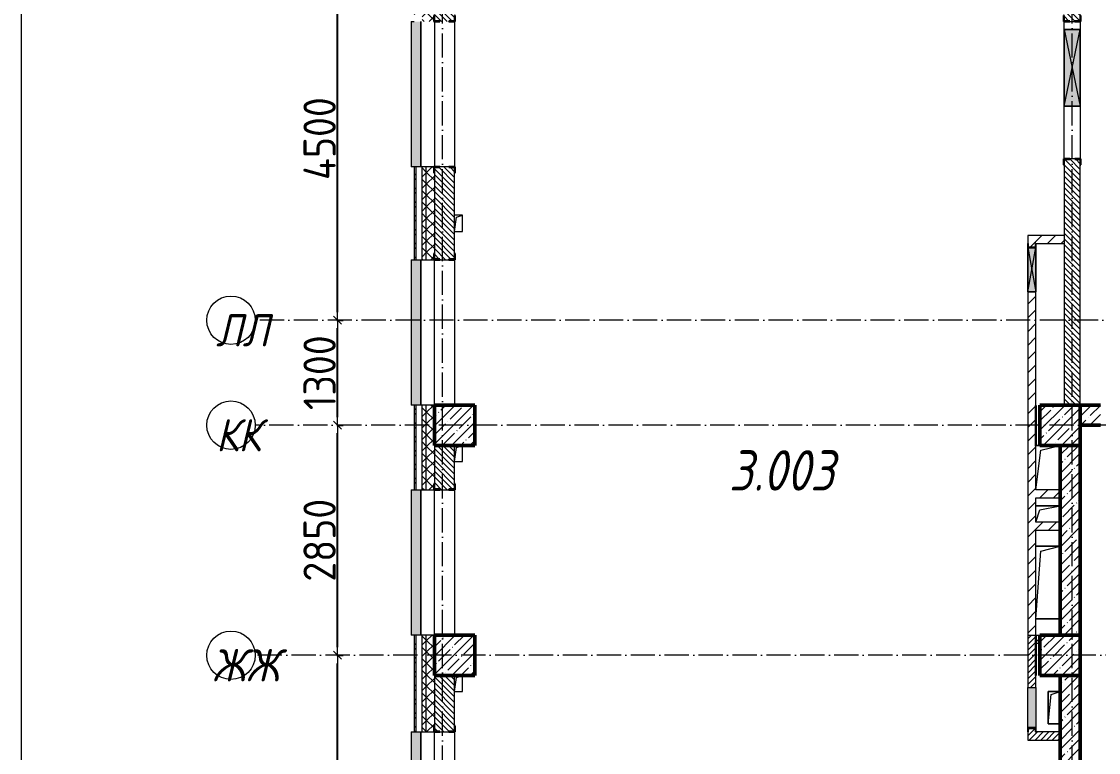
# Model space of a CAD drawing. Header units: millimetres. Extents: x -213536 to 1564669, y -45299 to 942238.
# Drawn here: x 134866 to 148204, y 516743 to 525797 of the extents above; entities that cross this region are included whole.
import ezdxf

# ---------------------------------------------------------------- set-up
doc = ezdxf.new("R2010")
doc.units = ezdxf.units.MM
doc.linetypes.add('50_200_ШТРИХ_1Т_ш5_п1_п1_', pattern=[700, 500, -100, 0, -100])
for name, color, linetype, lineweight in [('2.4) ПГП вычит ЖБбалки 0.4 м -', 24, 'Continuous', 30), ('3.3) Вычитаем ЖБбалки 0.4м -', 31, 'Continuous', 30), ('A-____-____-DIMS', 7, 'Continuous', 9), ('A-DETL-GENF-OTLN', 7, 'Continuous', 9), ('A-FLOR-____-OTLN', 7, 'Continuous', 9), ('A-GENM-____-MCUT', 7, 'Continuous', 25), ('A-GENM-____-OTLN', 7, 'Continuous', 9), ('A-GENM-____-OTLN-1', 7, 'Continuous', 25), ('A-GLAZ-____-OTLN', 7, 'Continuous', 9), ('A-WALL-____-MCUT', 7, 'Continuous', 13), ('A-WALL-____-MCUT-1', 7, 'Continuous', 9), ('A-WALL-____-MCUT-2', 7, 'Continuous', 50), ('A-WALL-____-OTLN', 7, 'Continuous', 9), ('A-WALL-____-PATT-1', 7, 'Continuous', 9), ('A-WALL-FNSH-MCUT-1', 7, 'Continuous', 9), ('I-WALL-____-OTLN', 7, 'Continuous', 9), ('S-COLS-____-MCUT', 7, 'Continuous', 50), ('S-COLS-____-OTLN', 7, 'Continuous', 9), ('S-GRID-____-IDEN', 7, 'Continuous', 9), ('S-GRID-____-OTLN-1', 7, '50_200_ШТРИХ_1Т_ш5_п1_п1_', 9), ('Марки помещений', 7, 'Continuous', 9)]:
    doc.layers.add(name, color=color, linetype=linetype, lineweight=lineweight)
doc.layers.add('A-GLAZ-____-OTLN-1', color=7, linetype='Continuous', lineweight=9, true_color=0xc0c0c0)
doc.styles.add('ISOCPEUR_I_2', font='isocpeui.ttf', dxfattribs={"width": 0.85, "height": 2.3})
doc.styles.add('ISOCPEUR_I_9', font='isocpeui.ttf', dxfattribs={"width": 0.9, "height": 250})
doc.styles.add('СПДС', font='isocpeur.ttf', dxfattribs={"width": 0.9})
doc.dimstyles.new('Размера А3', dxfattribs={"dimtxt": 200, "dimasz": 100, "dimexe": 70, "dimexo": 100, "dimgap": 20, "dimtad": 1, "dimdec": 0, "dimrnd": 10, "dimzin": 0, "dimdsep": 46, "dimtxsty": 'СПДС', "dimblk": 'ARROWHEAD_6', "dimcen": 1, "dimclrd": 256, "dimclre": 256, "dimclrt": 256, "dimazin": 0, "dimtfac": 1, "dimtdec": 0, "dimtmove": 2, "dimatfit": 3, "dimfxl": 1, "dimtolj": 1, "dimtzin": 0, "dimarcsym": 0})
pattern_1 = [(135, (142429.057, 459015.94), (-35.35534, -35.35534), [])]
pattern_2 = [(45, (142429.057, 459015.94), (-35.35534, 35.35534), [])]
pattern_3 = [(45, (142429.06, 459015.94), (-114.04925, 114.04925), []), (45, (142543.1, 459015.94), (-114.04925, 114.04925), [201.612, -40.322, 3.353, -36.97])]
pattern_4 = [(45, (142429.06, 459015.94), (-84.85281, 84.85281), [])]
pattern_5 = [(45, (142429.06, 459015.94), (-70.71068, 70.71068), []), (135, (142429.06, 459015.94), (-70.71068, -70.71068), [])]

# ---------------------------------------------------------------- blocks, each defined once
blk = doc.blocks.new('BSC_Колонна _Прямоугольная - 500х500-V25-АР1_План отверстий 3 этажа в осях 1-64_Ю-ЯЯ')
at = {"layer": 'S-COLS-____-OTLN'}
h = blk.add_hatch(dxfattribs=at)
h.set_pattern_fill('FP_32', color=256, style=0, pattern_type=2)
h.set_pattern_definition([(45, (2200, -61781.04), (-114.04925, 114.04925), []), (45, (2314.05, -61781.04), (-114.04925, 114.04925), [201.613, -40.323, 3.353, -36.97])])
h.paths.add_polyline_path([(-250, -250), (250, -250), (250, 250), (-250, 250)], flags=0)
at = {"layer": 'S-COLS-____-MCUT'}
for p, q in [((250, 250), (-250, 250)), ((-250, 250), (-250, -250)), ((250, -250), (250, 250)), ((-250, -250), (250, -250))]:
    blk.add_line(p, q, dxfattribs=at)
blk = doc.blocks.new('BSC_Колонна _Прямоугольная - 500х500-V29-АР1_План отверстий 3 этажа в осях 1-64_Ю-ЯЯ')
at = {"layer": 'S-COLS-____-OTLN'}
h = blk.add_hatch(dxfattribs=at)
h.set_pattern_fill('FP_36', color=256, style=0, pattern_type=2)
h.set_pattern_definition([(45, (-5300, -61781.04), (-114.04925, 114.04925), []), (45, (-5185.95, -61781.04), (-114.04925, 114.04925), [201.613, -40.323, 3.353, -36.97])])
h.paths.add_polyline_path([(-250, -250), (250, -250), (250, 250), (-250, 250)], flags=0)
at = {"layer": 'S-COLS-____-MCUT'}
for p, q in [((250, 250), (-250, 250)), ((-250, 250), (-250, -250)), ((250, -250), (250, 250)), ((-250, -250), (250, -250))]:
    blk.add_line(p, q, dxfattribs=at)
blk = doc.blocks.new('BSC_Колонна _Прямоугольная - 500х500-V58-АР1_План отверстий 3 этажа в осях 1-64_Ю-ЯЯ')
at = {"layer": 'S-COLS-____-OTLN'}
h = blk.add_hatch(dxfattribs=at)
h.set_pattern_fill('FP_66', color=256, style=0, pattern_type=2)
h.set_pattern_definition([(45, (2200, -58931.04), (-114.04925, 114.04925), []), (45, (2314.05, -58931.04), (-114.04925, 114.04925), [201.613, -40.323, 3.353, -36.97])])
h.paths.add_polyline_path([(-250, -250), (250, -250), (250, 250), (-250, 250), (-250, -93)], flags=0)
at = {"layer": 'S-COLS-____-MCUT'}
for p, q in [((250, 250), (-250, 250)), ((-250, 250), (-250, -250)), ((250, -250), (250, 250)), ((-250, -250), (250, -250))]:
    blk.add_line(p, q, dxfattribs=at)
blk = doc.blocks.new('BSC_Колонна _Прямоугольная - 500х500-V59-АР1_План отверстий 3 этажа в осях 1-64_Ю-ЯЯ')
at = {"layer": 'S-COLS-____-OTLN'}
h = blk.add_hatch(dxfattribs=at)
h.set_pattern_fill('FP_67', color=256, style=0, pattern_type=2)
h.set_pattern_definition([(45, (-5300, -58931.04), (-114.04925, 114.04925), []), (45, (-5185.95, -58931.04), (-114.04925, 114.04925), [201.613, -40.323, 3.353, -36.97])])
h.paths.add_polyline_path([(-250, -250), (250, -250), (250, 250), (-250, 250)], flags=0)
at = {"layer": 'S-COLS-____-MCUT'}
for p, q in [((250, 250), (-250, 250)), ((-250, 250), (-250, -250)), ((250, -250), (250, 250)), ((-250, -250), (250, -250))]:
    blk.add_line(p, q, dxfattribs=at)
blk = doc.blocks.new('Фахверк_СКБ_Уголок - 250_2700-27497298-АР1_План отверстий 3 этажа в осях 1-64_Ю-ЯЯ')
at = {"layer": 'A-GENM-____-MCUT'}
for p, q in [((200, 181), (125, 181)), ((125, 181), (125, 106)), ((131, 106), (131, 175)), ((131, 175), (200, 175)), ((200, 175), (200, 181)), ((125, 106), (131, 106)), ((131, -6), (125, -6)), ((125, -6), (125, -81)), ((125, -81), (200, -81)), ((131, -75), (131, -6)), ((200, -75), (131, -75)), ((200, -81), (200, -75))]:
    blk.add_line(p, q, dxfattribs=at)
blk = doc.blocks.new('Фахверк_СКБ_Уголок - 200_3960-28268576-АР1_План отверстий 3 этажа в осях 1-64_Ю-ЯЯ')
at = {"layer": 'A-GENM-____-MCUT'}
for p, q in [((200, 156), (125, 156)), ((125, 156), (125, 81)), ((131, 81), (131, 150)), ((131, 150), (200, 150)), ((200, 150), (200, 156)), ((125, 81), (131, 81)), ((131, 19), (125, 19)), ((125, 19), (125, -56)), ((131, -50), (131, 19)), ((125, -56), (200, -56)), ((200, -50), (131, -50)), ((200, -56), (200, -50))]:
    blk.add_line(p, q, dxfattribs=at)
blk = doc.blocks.new('154_Стойка_СКБ_Уголок - СМ-2480_200-28346303-АР1_План отверстий 3 этажа в осях 1-64_Ю-ЯЯ')
at = {"layer": 'A-GENM-____-MCUT'}
for p, q in [((125, 156), (125, 81)), ((200, 156), (125, 156)), ((131, 81), (131, 150)), ((131, 150), (200, 150)), ((200, 150), (200, 156)), ((125, 81), (131, 81)), ((131, 19), (125, 19)), ((125, 19), (125, -56)), ((131, -50), (131, 19)), ((125, -56), (200, -56)), ((200, -50), (131, -50)), ((200, -56), (200, -50))]:
    blk.add_line(p, q, dxfattribs=at)
blk = doc.blocks.new('Стойка_Влож_Полоса боковая - Полоса-V164-АР1_План отверстий 3 этажа в осях 1-64_Ю-ЯЯ')
at = {"layer": 'A-GENM-____-OTLN'}
for p, q in [((-5, 60), (0, 60)), ((-5, -60), (-5, 60)), ((0, 31), (0, -31)), ((0, -60), (-5, -60))]:
    blk.add_line(p, q, dxfattribs=at)
blk = doc.blocks.new('AR_Отверстие Ниша - Лючок-32403493-АР1_План отверстий 3 этажа в осях 1-64_Ю-ЯЯ')
at = {"layer": 'A-GLAZ-____-OTLN'}
blk.add_hatch(color=256, dxfattribs=at).paths.add_polyline_path([(-250, 50), (-250, -50), (250, -50), (250, 50)], flags=0)
for p, q in [((-250, 50), (250, 50)), ((250, 50), (250, -50)), ((250, -50), (-250, -50))]:
    blk.add_line(p, q, dxfattribs=at)
blk = doc.blocks.new('154_Фахверк_СКБ_Швеллер - Тип_100_3960_зеркало-29769493-АР1_План отверстий 3 этажа в осях 1-64_Ю-ЯЯ')
at = {"layer": 'A-GENM-____-MCUT'}
for p, q in [((175, 50), (125, 50)), ((125, 50), (125, -50)), ((128, 47), (175, 47)), ((128, -47), (128, 47)), ((175, 47), (175, 50)), ((125, -50), (175, -50)), ((175, -47), (128, -47)), ((175, -50), (175, -47))]:
    blk.add_line(p, q, dxfattribs=at)
blk = doc.blocks.new('AR_Отверстие прямоугольное _в плите_ - AR_Отверстие прямоугольное _в плите_-30459278-АР1_План отверстий 3 этажа в осях 1-64_Ю-ЯЯ')
at = {"layer": 'A-GENM-____-OTLN'}
for p, q in [((75, 200), (-75, 200)), ((-75, 200), (-75, -200)), ((-75, -200), (-37, 163)), ((-37, 163), (75, 200)), ((-75, -200), (75, -200))]:
    blk.add_line(p, q, dxfattribs=at)
blk = doc.blocks.new('AR_Отверстие прямоугольное _в плите_ - AR_Отверстие прямоугольное _в плите_-30510733-АР1_План отверстий 3 этажа в осях 1-64_Ю-ЯЯ')
at = {"layer": 'A-GENM-____-OTLN'}
for p, q in [((50, 100), (-50, 100)), ((-50, -100), (-25, 75)), ((-25, 75), (50, 100)), ((50, -100), (50, 100)), ((-50, -100), (50, -100))]:
    blk.add_line(p, q, dxfattribs=at)
blk = doc.blocks.new('AR_Отверстие прямоугольное _в плите_ - AR_Отверстие прямоугольное _в плите_-V195-АР1_План отверстий 3 этажа в осях 1-64_Ю-ЯЯ')
at = {"layer": 'A-GENM-____-OTLN'}
for p, q in [((150, 100), (-150, 100)), ((-150, -100), (-100, 50)), ((-100, 50), (150, 100))]:
    blk.add_line(p, q, dxfattribs=at)
blk = doc.blocks.new('AR_Отверстие прямоугольное _в плите_ - AR_Отверстие прямоугольное _в плите_-30552638-АР1_План отверстий 3 этажа в осях 1-64_Ю-ЯЯ')
at = {"layer": 'A-GENM-____-OTLN'}
for p, q in [((-100, 275), (-150, 275)), ((-90, 215), (150, 275)), ((-150, -275), (-90, 215))]:
    blk.add_line(p, q, dxfattribs=at)
blk = doc.blocks.new('AR_Отверстие прямоугольное _в плите_ - AR_Отверстие прямоугольное _в плите_-V197-АР1_План отверстий 3 этажа в осях 1-64_Ю-ЯЯ')
at = {"layer": 'A-GENM-____-OTLN'}
for p, q in [((150, 450), (-150, 450)), ((-90, 390), (150, 450)), ((-150, -450), (-90, 390)), ((-150, -450), (150, -450))]:
    blk.add_line(p, q, dxfattribs=at)
blk = doc.blocks.new('Отлив_СКБ - Отлив витража_120_НВФ-31885689-АР1_План отверстий 3 этажа в осях 1-64_Ю-ЯЯ')
at = {"layer": 'A-GLAZ-____-OTLN-1'}
for points in [[(1800, 2), (1800, 120), (0, 120), (0, 2), (737, 2)], [(1800, 0), (1800, 2), (0, 2), (0, 0), (737, 0)]]:
    blk.add_hatch(color=256, dxfattribs=at).paths.add_polyline_path(points, flags=0)
at = {"layer": 'A-GLAZ-____-OTLN'}
for p, q in [((0, 83), (0, 120)), ((1800, 120), (0, 120)), ((0, 2), (1800, 2)), ((1800, 120), (1800, 83)), ((1800, 0), (0, 0))]:
    blk.add_line(p, q, dxfattribs=at)
blk = doc.blocks.new('AR_Отверстие прямоугольное _в стене_ - AR_Отверстие прямоугольное _в стене__ОВ-36912551-АР1_План отверстий 3 этажа в осях 1-64_Ю-ЯЯ')
at = {"layer": 'A-GLAZ-____-OTLN'}
blk.add_hatch(color=256, dxfattribs=at).paths.add_polyline_path([(275, -50), (275, 50), (-275, 50), (-275, -50)], flags=0)
at = {"layer": 'A-DETL-GENF-OTLN'}
for p, q in [((-275, -50), (-275, 50)), ((-275, 50), (275, 50)), ((275, 50), (-275, -50)), ((-275, 50), (275, -50)), ((275, 50), (-275, 50)), ((-275, 50), (-275, -50)), ((275, -50), (-275, -50)), ((-275, -50), (275, -50))]:
    blk.add_line(p, q, dxfattribs=at)
blk = doc.blocks.new('AR_Отверстие прямоугольное _в стене_ - AR_Отверстие прямоугольное _в стене__ОВ-36911224-АР1_План отверстий 3 этажа в осях 1-64_Ю-ЯЯ')
at = {"layer": 'A-GLAZ-____-OTLN'}
blk.add_hatch(color=256, dxfattribs=at).paths.add_polyline_path([(-475, -100), (475, -100), (475, 100), (-475, 100)], flags=0)
at = {"layer": 'A-DETL-GENF-OTLN'}
for p, q in [((-475, -100), (-475, 100)), ((-475, 100), (475, 100)), ((475, 100), (-475, -100)), ((-475, 100), (475, -100)), ((475, 100), (-475, 100)), ((-475, 100), (-475, -100)), ((475, 100), (475, -100)), ((475, -100), (475, 100)), ((475, -100), (-475, -100)), ((-475, -100), (475, -100))]:
    blk.add_line(p, q, dxfattribs=at)
blk = doc.blocks.new('154_Фахверк_СКБ_Швеллер - Тип_100_3960_зеркало-28515619-АР1_План отверстий 3 этажа в осях 1-64_Ю-ЯЯ')
at = {"layer": 'A-GENM-____-MCUT'}
for p, q in [((175, 50), (125, 50)), ((125, 50), (125, -50)), ((128, 47), (175, 47)), ((128, -47), (128, 47)), ((175, 47), (175, 50)), ((125, -50), (175, -50)), ((175, -47), (128, -47)), ((175, -50), (175, -47))]:
    blk.add_line(p, q, dxfattribs=at)
blk = doc.blocks.new('Ось сетки - Круг_Ø6_00__ISO-2_5_0_9K_-25732049-АР1_План отверстий 3 этажа в осях 1-64_Ю-ЯЯ')
at = {"layer": 'S-GRID-____-IDEN'}
blk.add_circle((0, 0), 3, dxfattribs=at)
blk = doc.blocks.new('ARROWHEAD_6')
at = {"color": 0, "linetype": 'Continuous'}
for p, q in [((0, 0), (-1, 0)), ((-0.5, -0.5), (0.5, 0.5))]:
    blk.add_line(p, q, dxfattribs=at)
blk = doc.blocks.new('*D2835')
at = {"layer": 'A-____-____-DIMS', "lineweight": -2, "transparency": 16777216}
for p, q in [((138772, 517947), (138848, 517947)), ((138778, 514397), (138778, 517847)), ((138772, 514297), (138848, 514297))]:
    blk.add_line(p, q, dxfattribs=at)
at = {"layer": 'Defpoints', "color": 0, "lineweight": 50, "transparency": 16777216}
for p in [(138672, 517947), (138778, 517947), (138672, 514297)]:
    blk.add_point(p, dxfattribs=at)
at = {"layer": 'A-____-____-DIMS', "lineweight": -2, "transparency": 16777216, "xscale": 100, "yscale": 100, "zscale": 100}
for p, rotation in [((138778, 517947), 90), ((138778, 514297), 270)]:
    blk.add_blockref('ARROWHEAD_6', p, dxfattribs=dict(at, rotation=rotation))
at = {"layer": 'A-____-____-DIMS', "transparency": 16777216, "insert": (138558, 516122), "char_height": 400, "attachment_point": 5, "rotation": 90, "style": 'СПДС'}
blk.add_mtext('\\A1;3650', dxfattribs=at)
blk = doc.blocks.new('*D2836')
at = {"layer": 'A-____-____-DIMS', "lineweight": -2, "transparency": 16777216}
for p, q in [((138772, 520797), (138848, 520797)), ((138778, 518047), (138778, 520697)), ((138772, 517947), (138848, 517947))]:
    blk.add_line(p, q, dxfattribs=at)
at = {"layer": 'Defpoints', "color": 0, "lineweight": 50, "transparency": 16777216}
for p in [(138672, 520797), (138778, 520797), (138672, 517947)]:
    blk.add_point(p, dxfattribs=at)
at = {"layer": 'A-____-____-DIMS', "lineweight": -2, "transparency": 16777216, "xscale": 100, "yscale": 100, "zscale": 100}
for p, rotation in [((138778, 520797), 90), ((138778, 517947), 270)]:
    blk.add_blockref('ARROWHEAD_6', p, dxfattribs=dict(at, rotation=rotation))
at = {"layer": 'A-____-____-DIMS', "transparency": 16777216, "insert": (138558, 519372), "char_height": 400, "attachment_point": 5, "rotation": 90, "style": 'СПДС'}
blk.add_mtext('\\A1;2850', dxfattribs=at)
blk = doc.blocks.new('*D2837')
at = {"layer": 'A-____-____-DIMS', "lineweight": -2, "transparency": 16777216}
for p, q in [((138772, 522097), (138848, 522097)), ((138778, 520897), (138778, 521997)), ((138772, 520797), (138848, 520797))]:
    blk.add_line(p, q, dxfattribs=at)
at = {"layer": 'Defpoints', "color": 0, "lineweight": 50, "transparency": 16777216}
for p in [(138672, 522097), (138778, 522097), (138672, 520797)]:
    blk.add_point(p, dxfattribs=at)
at = {"layer": 'A-____-____-DIMS', "lineweight": -2, "transparency": 16777216, "xscale": 100, "yscale": 100, "zscale": 100}
for p, rotation in [((138778, 522097), 90), ((138778, 520797), 270)]:
    blk.add_blockref('ARROWHEAD_6', p, dxfattribs=dict(at, rotation=rotation))
at = {"layer": 'A-____-____-DIMS', "transparency": 16777216, "insert": (138558, 521447), "char_height": 400, "attachment_point": 5, "rotation": 90, "style": 'СПДС'}
blk.add_mtext('\\A1;1300', dxfattribs=at)
blk = doc.blocks.new('*D2838')
at = {"layer": 'A-____-____-DIMS', "lineweight": -2, "transparency": 16777216}
for p, q in [((138772, 526597), (138848, 526597)), ((138778, 522197), (138778, 526497)), ((138772, 522097), (138848, 522097))]:
    blk.add_line(p, q, dxfattribs=at)
at = {"layer": 'Defpoints', "color": 0, "lineweight": 50, "transparency": 16777216}
for p in [(138672, 526597), (138778, 526597), (138672, 522097)]:
    blk.add_point(p, dxfattribs=at)
at = {"layer": 'A-____-____-DIMS', "lineweight": -2, "transparency": 16777216, "xscale": 100, "yscale": 100, "zscale": 100}
for p, rotation in [((138778, 526597), 90), ((138778, 522097), 270)]:
    blk.add_blockref('ARROWHEAD_6', p, dxfattribs=dict(at, rotation=rotation))
at = {"layer": 'A-____-____-DIMS', "transparency": 16777216, "insert": (138558, 524347), "char_height": 400, "attachment_point": 5, "rotation": 90, "style": 'СПДС'}
blk.add_mtext('\\A1;4500', dxfattribs=at)

msp = doc.modelspace()

# ---------------------------------------------------------------- hatches: boundary and pattern name
at = {"layer": 'A-WALL-____-PATT-1'}
h = msp.add_hatch(dxfattribs=at)
h.set_pattern_fill('FP_6', color=256, style=0, pattern_type=2)
h.set_pattern_definition([(45, (142429.06, 459015.94), (-85.53659, 85.53659), []), (45, (142486.08, 459015.94), (-85.53659, 85.53659), [])])
h.paths.add_polyline_path([(139729.1, 513947), (139749.1, 513947), (139749.1, 515197), (139729.1, 515197), (139729.1, 514624.9)], flags=0)
h.paths.add_polyline_path([(139729.1, 516997), (139749.1, 516997), (139749.1, 518197), (139729.1, 518197), (139729.1, 517853.9)], flags=0)
h.paths.add_polyline_path([(139749.1, 519997), (139749.1, 521047), (139729.1, 521047), (139729.1, 519997)], flags=0)
h.paths.add_polyline_path([(139749.1, 522847), (139749.1, 523997), (139729.1, 523997), (139729.1, 522847)], flags=0)
h.paths.add_polyline_path([(139729.1, 525797), (139749.1, 525797), (139749.1, 526867), (139729.1, 526867), (139729.1, 525926.3)], flags=0)
h = msp.add_hatch(dxfattribs=at)
h.set_pattern_fill('FP_4', color=256, style=0, pattern_type=2)
h.set_pattern_definition(pattern_5)
h.paths.add_polyline_path([(139829.1, 514047), (139879.1, 514047), (139879.1, 515197), (139829.1, 515197), (139829.1, 514624.9)], flags=0)
h.paths.add_polyline_path([(139829.1, 516997), (139879.1, 516997), (139879.1, 518197), (139829.1, 518197), (139829.1, 517853.9)], flags=0)
h.paths.add_polyline_path([(139829.1, 519997), (139879.1, 519997), (139879.1, 521047), (139829.1, 521047)], flags=0)
h.paths.add_polyline_path([(139879.1, 522847), (139879.1, 523997), (139829.1, 523997), (139829.1, 522847)], flags=0)
h.paths.add_polyline_path([(139829.1, 525797), (139879.1, 525797), (139879.1, 526697), (139829.1, 526697), (139829.1, 525926.3)], flags=0)
h = msp.add_hatch(dxfattribs=at)
h.set_pattern_fill('FP_4', color=256, style=0, pattern_type=2)
h.set_pattern_definition(pattern_5)
h.paths.add_polyline_path([(139879.1, 514097), (139979.1, 514097), (139979.1, 515122), (139973.1, 515122), (139973.1, 515197), (139879.1, 515197), (139879.1, 514624.9)], flags=0)
h.paths.add_polyline_path([(139973.1, 516997), (139973.1, 517072), (139979.1, 517072), (139979.1, 518197), (139879.1, 518197), (139879.1, 516997)], flags=0)
h.paths.add_polyline_path([(139879.1, 519997), (139973.1, 519997), (139973.1, 520072), (139979.1, 520072), (139979.1, 521047), (139879.1, 521047), (139879.1, 520072)], flags=0)
h.paths.add_polyline_path([(139973.1, 522847), (139973.1, 522922), (139979.1, 522922), (139979.1, 523922), (139973.1, 523922), (139973.1, 523997), (139879.1, 523997), (139879.1, 522847)], flags=0)
h.paths.add_polyline_path([(139973.1, 525797), (139973.1, 525872), (139979.1, 525872), (139979.1, 526697), (139879.1, 526697), (139879.1, 525797)], flags=0)
h = msp.add_hatch(dxfattribs=at)
h.set_pattern_fill('FP_9', color=256, style=0, pattern_type=2)
h.set_pattern_definition(pattern_1)
h.paths.add_polyline_path([(140048.1, 522847), (140160.1, 522847), (140160.1, 522853), (140229.1, 522853), (140229.1, 523991), (140160.1, 523991), (140160.1, 523997), (140048.1, 523997), (140048.1, 523991), (139979.1, 523991), (139979.1, 522853), (140048.1, 522853)], flags=0)
h.paths.add_polyline_path([(140048.1, 525797), (140160.1, 525797), (140160.1, 525803), (140229.1, 525803), (140229.1, 526197), (139979.1, 526197), (139979.1, 525803), (140048.1, 525803)], flags=0)
h = msp.add_hatch(dxfattribs=at)
h.set_pattern_fill('FP_9', color=256, style=0, pattern_type=2)
h.set_pattern_definition(pattern_1)
h.paths.add_polyline_path([(147979.1, 521047), (147979.1, 524091), (147910.1, 524091), (147910.1, 524097), (147848.1, 524097), (147848.1, 524091), (147779.1, 524091), (147779.1, 521047)], flags=0)
h.paths.add_polyline_path([(147910.1, 525797), (147910.1, 525803), (147979.1, 525803), (147979.1, 526197), (147779.1, 526197), (147779.1, 525803), (147848.1, 525803), (147848.1, 525797)], flags=0)
h = msp.add_hatch(dxfattribs=at)
h.set_pattern_fill('FP_7', color=256, style=0, pattern_type=2)
h.set_pattern_definition(pattern_4)
h.paths.add_polyline_path([(147429.1, 523047), (147779.1, 523047), (147779.1, 523147), (147329.1, 523147), (147329.1, 523047), (147426.1, 523047)], flags=0)
h = msp.add_hatch(dxfattribs=at)
h.set_pattern_fill('FP_7', color=256, style=0, pattern_type=2)
h.set_pattern_definition(pattern_4)
h.paths.add_polyline_path([(147429.1, 518197), (147429.1, 522447), (147329.1, 522447), (147329.1, 518197)], flags=0)
h.paths.add_polyline_path([(147332.1, 523000), (147426.1, 523000), (147426.1, 523047), (147332.1, 523047)], flags=0)
h = msp.add_hatch(dxfattribs=at)
h.set_pattern_fill('FP_12', color=256, style=0, pattern_type=2)
h.set_pattern_definition(pattern_3)
h.paths.add_polyline_path([(150029.1, 520797), (150029.1, 521047), (149829.1, 521047), (149829.1, 520797)], flags=0)
h.paths.add_polyline_path([(147979.1, 520797), (148229.1, 520797), (148229.1, 521047), (147979.1, 521047)], flags=0)
h = msp.add_hatch(dxfattribs=at)
h.set_pattern_fill('FP_9', color=256, style=0, pattern_type=2)
h.set_pattern_definition(pattern_1)
h.paths.add_polyline_path([(140048.1, 519997), (140160.1, 519997), (140160.1, 520003), (140229.1, 520003), (140229.1, 520546.6), (139979.1, 520546.6), (139979.1, 520003), (140048.1, 520003)], flags=0)
h = msp.add_hatch(dxfattribs=at)
h.set_pattern_fill('FP_12', color=256, style=0, pattern_type=2)
h.set_pattern_definition(pattern_3)
h.paths.add_polyline_path([(147979.1, 518197), (147979.1, 520547), (147729.1, 520547), (147729.1, 518197)], flags=0)
h = msp.add_hatch(dxfattribs=at)
h.set_pattern_fill('FP_7', color=256, style=0, pattern_type=2)
h.set_pattern_definition(pattern_4)
h.paths.add_polyline_path([(147729.1, 519897), (147729.1, 519997), (147429.1, 519997), (147429.1, 519897)], flags=0)
h = msp.add_hatch(dxfattribs=at)
h.set_pattern_fill('FP_7', color=256, style=0, pattern_type=2)
h.set_pattern_definition(pattern_4)
h.paths.add_polyline_path([(147729.1, 519497), (147729.1, 519597), (147429.1, 519597), (147429.1, 519497)], flags=0)
h = msp.add_hatch(dxfattribs=at)
h.set_pattern_fill('FP_8', color=256, style=0, pattern_type=2)
h.set_pattern_definition(pattern_2)
h.paths.add_polyline_path([(147429.1, 518097), (147479.1, 518097), (147479.1, 518197), (147329.1, 518197), (147329.1, 518097)], flags=0)
h = msp.add_hatch(dxfattribs=at)
h.set_pattern_fill('FP_8', color=256, style=0, pattern_type=2)
h.set_pattern_definition(pattern_2)
h.paths.add_polyline_path([(147426.1, 516997), (147426.1, 517044), (147332.1, 517044), (147332.1, 516997), (147379.1, 516997)], flags=0)
h.paths.add_polyline_path([(147329.1, 517547), (147429.1, 517547), (147429.1, 518097), (147329.1, 518097)], flags=0)
h = msp.add_hatch(dxfattribs=at)
h.set_pattern_fill('FP_9', color=256, style=0, pattern_type=2)
h.set_pattern_definition(pattern_1)
h.paths.add_polyline_path([(140229.1, 514697), (140229.1, 515191), (140160.1, 515191), (140160.1, 515197), (140048.1, 515197), (140048.1, 515191), (139979.1, 515191), (139979.1, 514697)], flags=0)
h.paths.add_polyline_path([(140160.1, 516997), (140160.1, 517003), (140229.1, 517003), (140229.1, 517697), (139979.1, 517697), (139979.1, 517003), (140048.1, 517003), (140048.1, 516997)], flags=0)
h = msp.add_hatch(dxfattribs=at)
h.set_pattern_fill('FP_12', color=256, style=0, pattern_type=2)
h.set_pattern_definition(pattern_3)
h.paths.add_polyline_path([(147979.1, 514447), (147979.1, 517697), (147729.1, 517697), (147729.1, 514447)], flags=0)
h = msp.add_hatch(dxfattribs=at)
h.set_pattern_fill('FP_8', color=256, style=0, pattern_type=2)
h.set_pattern_definition(pattern_2)
h.paths.add_polyline_path([(147426.1, 516897), (147729.1, 516897), (147729.1, 516997), (147329.1, 516997), (147329.1, 516897)], flags=0)

# ---------------------------------------------------------------- linework, layer by layer
at = {"color": 1, "lineweight": 0}
msp.add_lwpolyline([(134866.3, 551818.7), (248102.3, 551818.7), (248102.3, 452990.7), (134866.3, 452990.7)], close=True, dxfattribs=at)
at = {"layer": '2.4) ПГП вычит ЖБбалки 0.4 м -'}
for points in [[(147429.1, 520539), (147429.1, 521039)], [(147429.1, 517697), (147429.1, 518197)]]:
    msp.add_lwpolyline(points, dxfattribs=at)
at = {"layer": '3.3) Вычитаем ЖБбалки 0.4м -'}
for points in [[(140479.1, 521047), (140229.1, 521047)], [(140473.1, 520547), (140473.1, 521047)], [(140479.1, 520547), (140229.1, 520547)], [(140479.1, 518197), (140229.1, 518197)], [(140479.1, 517697), (140479.1, 518197)], [(140479.1, 517697), (140229.1, 517697)]]:
    msp.add_lwpolyline(points, dxfattribs=at)
at = {"layer": 'A-FLOR-____-OTLN'}
for p, q in [((147429.1, 520547), (147479.1, 520547)), ((147429.1, 519797), (147729.1, 519797)), ((147429.1, 519297), (147729.1, 519297)), ((147729.1, 518397), (147429.1, 518397)), ((147579.1, 517497), (147729.1, 517497)), ((147579.1, 517097), (147579.1, 517497)), ((147729.1, 517097), (147579.1, 517097))]:
    msp.add_line(p, q, dxfattribs=at)
at = {"layer": 'A-WALL-____-MCUT'}
for p, q in [((147848.1, 525797), (147910.1, 525797)), ((139973.1, 523997), (139749.1, 523997)), ((139749.1, 523997), (139749.1, 522847)), ((140160.1, 523997), (140048.1, 523997)), ((140229.1, 522922), (140229.1, 523922)), ((147779.1, 524022), (147779.1, 521047)), ((147979.1, 521047), (147979.1, 524022)), ((139749.1, 522847), (139973.1, 522847)), ((140048.1, 522847), (140160.1, 522847)), ((139979.1, 521047), (139749.1, 521047)), ((139749.1, 521047), (139749.1, 519997)), ((140229.1, 520546.6), (139979.1, 520546.6)), ((140229.1, 520072), (140229.1, 520546.6)), ((139749.1, 519997), (139973.1, 519997)), ((140048.1, 519997), (140160.1, 519997)), ((139979.1, 518197), (139749.1, 518197)), ((139749.1, 518197), (139749.1, 516997)), ((140229.1, 517072), (140229.1, 517697)), ((139749.1, 516997), (139973.1, 516997)), ((140048.1, 516997), (140160.1, 516997))]:
    msp.add_line(p, q, dxfattribs=at)
at = {"layer": 'A-WALL-____-MCUT-1'}
for p, q in [((139829.1, 522847), (139829.1, 523997)), ((139879.1, 522847), (139879.1, 523997)), ((139979.1, 523922), (139979.1, 522922)), ((139829.1, 519997), (139829.1, 521047)), ((139879.1, 519997), (139879.1, 521047)), ((139979.1, 520546.6), (139979.1, 520072)), ((139829.1, 516997), (139829.1, 518197)), ((139879.1, 516997), (139879.1, 518197)), ((139979.1, 517697), (139979.1, 517072))]:
    msp.add_line(p, q, dxfattribs=at)
at = {"layer": 'A-WALL-____-MCUT-2'}
for p, q in [((148229.1, 521047), (147979.1, 521047)), ((147979.1, 520797), (148229.1, 520797)), ((147729.1, 520547), (147729.1, 518197)), ((147979.1, 518197), (147979.1, 520547)), ((147729.1, 517697), (147729.1, 514447)), ((147979.1, 514197), (147979.1, 517697))]:
    msp.add_line(p, q, dxfattribs=at)
at = {"layer": 'A-WALL-____-OTLN'}
for p, q in [((139979.1, 525797), (139979.1, 523997)), ((140229.1, 525797), (140229.1, 523997)), ((139979.1, 521047), (139979.1, 522847)), ((140229.1, 522847), (140229.1, 521047)), ((139979.1, 518197), (139979.1, 519997)), ((140229.1, 519997), (140229.1, 518197)), ((139979.1, 515197), (139979.1, 516997)), ((140229.1, 516997), (140229.1, 515197))]:
    msp.add_line(p, q, dxfattribs=at)
at = {"layer": 'A-WALL-FNSH-MCUT-1'}
for p, q in [((139729.1, 523997), (139729.1, 522847)), ((139749.1, 523997), (139729.1, 523997)), ((147779.1, 523147), (147329.1, 523147)), ((147329.1, 523147), (147329.1, 523047)), ((147429.1, 523047), (147779.1, 523047)), ((139729.1, 522847), (139749.1, 522847)), ((147329.1, 522447), (147329.1, 517547)), ((147429.1, 519997), (147429.1, 522447)), ((139729.1, 521047), (139729.1, 519997)), ((139749.1, 521047), (139729.1, 521047)), ((139729.1, 519997), (139749.1, 519997)), ((147729.1, 519997), (147429.1, 519997)), ((147429.1, 519597), (147429.1, 519897)), ((147429.1, 519897), (147729.1, 519897)), ((147729.1, 519597), (147429.1, 519597)), ((147429.1, 518197), (147429.1, 519497)), ((147429.1, 519497), (147729.1, 519497)), ((139729.1, 518197), (139729.1, 516997)), ((139749.1, 518197), (139729.1, 518197)), ((147329.1, 518197), (147479.1, 518197)), ((147429.1, 517547), (147429.1, 518097)), ((147429.1, 518097), (147479.1, 518097)), ((139729.1, 516997), (139749.1, 516997)), ((147329.1, 516997), (147329.1, 516897)), ((147729.1, 516997), (147429.1, 516997)), ((147329.1, 516897), (147729.1, 516897))]:
    msp.add_line(p, q, dxfattribs=at)
at = {"layer": 'I-WALL-____-OTLN'}
for p, q in [((147779.1, 525697), (147779.1, 525797)), ((147979.1, 525797), (147979.1, 525697)), ((147779.1, 524097), (147779.1, 524747)), ((147979.1, 524747), (147979.1, 524097))]:
    msp.add_line(p, q, dxfattribs=at)
at = {"layer": 'S-GRID-____-OTLN-1', "color": 251, "ltscale": 0.6, "true_color": 0x636466}
for p, q in [((140079.1, 511907.5), (140079.1, 549908.8)), ((147879.1, 511907.5), (147879.1, 549908.8)), ((246503.5, 522097), (137760.3, 522097)), ((153358.4, 520797), (137760.3, 520797)), ((217909.1, 517947), (137760.3, 517947))]:
    msp.add_line(p, q, dxfattribs=at)

# ---------------------------------------------------------------- block references
at = {"layer": 'A-GENM-____-OTLN', "rotation": 269.9999999999999}
msp.add_blockref('Стойка_Влож_Полоса боковая - Полоса-V164-АР1_План отверстий 3 этажа в осях 1-64_Ю-ЯЯ', (147879.1, 524097), dxfattribs=at)
at = {"layer": 'A-GENM-____-OTLN'}
for name, p in [('AR_Отверстие прямоугольное _в плите_ - AR_Отверстие прямоугольное _в плите_-30510733-АР1_План отверстий 3 этажа в осях 1-64_Ю-ЯЯ', (140279.1, 523297)), ('AR_Отверстие прямоугольное _в плите_ - AR_Отверстие прямоугольное _в плите_-30510733-АР1_План отверстий 3 этажа в осях 1-64_Ю-ЯЯ', (140279.1, 520446.6)), ('AR_Отверстие прямоугольное _в плите_ - AR_Отверстие прямоугольное _в плите_-30552638-АР1_План отверстий 3 этажа в осях 1-64_Ю-ЯЯ', (147579.1, 520272)), ('AR_Отверстие прямоугольное _в плите_ - AR_Отверстие прямоугольное _в плите_-V195-АР1_План отверстий 3 этажа в осях 1-64_Ю-ЯЯ', (147579.1, 519697)), ('AR_Отверстие прямоугольное _в плите_ - AR_Отверстие прямоугольное _в плите_-V197-АР1_План отверстий 3 этажа в осях 1-64_Ю-ЯЯ', (147579.1, 518847)), ('AR_Отверстие прямоугольное _в плите_ - AR_Отверстие прямоугольное _в плите_-30510733-АР1_План отверстий 3 этажа в осях 1-64_Ю-ЯЯ', (140279.1, 517596.6)), ('AR_Отверстие прямоугольное _в плите_ - AR_Отверстие прямоугольное _в плите_-30459278-АР1_План отверстий 3 этажа в осях 1-64_Ю-ЯЯ', (147654.1, 517297))]:
    msp.add_blockref(name, p, dxfattribs=at)
at = {"layer": 'A-GENM-____-OTLN-1'}
for name, p, rotation in [('Фахверк_СКБ_Уголок - 250_2700-27497298-АР1_План отверстий 3 этажа в осях 1-64_Ю-ЯЯ', (140154.1, 525672), 89.99999999999991), ('Фахверк_СКБ_Уголок - 200_3960-28268576-АР1_План отверстий 3 этажа в осях 1-64_Ю-ЯЯ', (147929.1, 525672), 89.99999999999991), ('154_Стойка_СКБ_Уголок - СМ-2480_200-28346303-АР1_План отверстий 3 этажа в осях 1-64_Ю-ЯЯ', (147829.1, 524222), 269.9999999999999), ('Фахверк_СКБ_Уголок - 250_2700-27497298-АР1_План отверстий 3 этажа в осях 1-64_Ю-ЯЯ', (140054.1, 524122), 269.9999999999999), ('154_Фахверк_СКБ_Швеллер - Тип_100_3960_зеркало-28515619-АР1_План отверстий 3 этажа в осях 1-64_Ю-ЯЯ', (147379.1, 522872), 90.0000000000001), ('Фахверк_СКБ_Уголок - 250_2700-27497298-АР1_План отверстий 3 этажа в осях 1-64_Ю-ЯЯ', (140154.1, 522722), 89.99999999999991), ('Фахверк_СКБ_Уголок - 250_2700-27497298-АР1_План отверстий 3 этажа в осях 1-64_Ю-ЯЯ', (140154.1, 519872), 89.99999999999991), ('Фахверк_СКБ_Уголок - 250_2700-27497298-АР1_План отверстий 3 этажа в осях 1-64_Ю-ЯЯ', (140154.1, 516872), 89.99999999999991), ('154_Фахверк_СКБ_Швеллер - Тип_100_3960_зеркало-29769493-АР1_План отверстий 3 этажа в осях 1-64_Ю-ЯЯ', (147379.1, 517172), 269.9999999999999)]:
    msp.add_blockref(name, p, dxfattribs=dict(at, rotation=rotation))
at = {"layer": 'A-GLAZ-____-OTLN'}
for name, p, rotation in [('Отлив_СКБ - Отлив витража_120_НВФ-31885689-АР1_План отверстий 3 этажа в осях 1-64_Ю-ЯЯ', (139812.1, 523997), 90), ('AR_Отверстие прямоугольное _в стене_ - AR_Отверстие прямоугольное _в стене__ОВ-36911224-АР1_План отверстий 3 этажа в осях 1-64_Ю-ЯЯ', (147879.1, 525222), 89.99999999999991), ('AR_Отверстие прямоугольное _в стене_ - AR_Отверстие прямоугольное _в стене__ОВ-36912551-АР1_План отверстий 3 этажа в осях 1-64_Ю-ЯЯ', (147379.1, 522722), 90.0000000000001), ('Отлив_СКБ - Отлив витража_120_НВФ-31885689-АР1_План отверстий 3 этажа в осях 1-64_Ю-ЯЯ', (139812.1, 521047), 90), ('Отлив_СКБ - Отлив витража_120_НВФ-31885689-АР1_План отверстий 3 этажа в осях 1-64_Ю-ЯЯ', (139812.1, 518197), 90), ('AR_Отверстие Ниша - Лючок-32403493-АР1_План отверстий 3 этажа в осях 1-64_Ю-ЯЯ', (147379.1, 517297), 89.9999999999999), ('Отлив_СКБ - Отлив витража_120_НВФ-31885689-АР1_План отверстий 3 этажа в осях 1-64_Ю-ЯЯ', (139812.1, 515197), 90)]:
    msp.add_blockref(name, p, dxfattribs=dict(at, rotation=rotation))
at = {"layer": 'S-COLS-____-OTLN'}
for name, p in [('BSC_Колонна _Прямоугольная - 500х500-V25-АР1_План отверстий 3 этажа в осях 1-64_Ю-ЯЯ', (140229.1, 520797)), ('BSC_Колонна _Прямоугольная - 500х500-V29-АР1_План отверстий 3 этажа в осях 1-64_Ю-ЯЯ', (147729.1, 520797)), ('BSC_Колонна _Прямоугольная - 500х500-V58-АР1_План отверстий 3 этажа в осях 1-64_Ю-ЯЯ', (140229.1, 517947)), ('BSC_Колонна _Прямоугольная - 500х500-V59-АР1_План отверстий 3 этажа в осях 1-64_Ю-ЯЯ', (147729.1, 517947))]:
    msp.add_blockref(name, p, dxfattribs=at)
at = {"layer": 'S-GRID-____-IDEN', "xscale": 99.99999999999993, "yscale": 99.99999999999993, "zscale": 99.99999999999993, "rotation": 89.9999999999998}
for p in [(137460.3, 522097), (137460.3, 520797), (137460.3, 517947)]:
    msp.add_blockref('Ось сетки - Круг_Ø6_00__ISO-2_5_0_9K_-25732049-АР1_План отверстий 3 этажа в осях 1-64_Ю-ЯЯ', p, dxfattribs=at)

# ---------------------------------------------------------------- texts
at = {"layer": 'S-GRID-____-IDEN', "char_height": 400, "attachment_point": 1, "style": 'ISOCPEUR_I_9'}
for s, insert, width in [('ЛЛ', (137275.2, 522173.1), 447.342), ('КК', (137275.2, 520873.1), 447.342), ('ЖЖ', (137227.5, 518023.1), 562.785)]:
    msp.add_mtext(s, dxfattribs=dict(at, insert=insert, width=width))
at = {"layer": 'Марки помещений', "insert": (143627.5, 520486.9), "char_height": 500, "width": 785.654, "attachment_point": 1, "style": 'ISOCPEUR_I_2'}
msp.add_mtext('3.003', dxfattribs=at)

# ---------------------------------------------------------------- dimensions: what is measured, and where the dimension line sits
at = {"layer": 'A-____-____-DIMS'}
for base, p1, p2, picture, middle in [((138777.7, 526597), (138671.6, 522097), (138671.6, 526597), '*D2838', (138557.7, 524347)), ((138777.7, 522097), (138671.6, 520797), (138671.6, 522097), '*D2837', (138557.7, 521447)), ((138777.7, 520797), (138671.6, 517947), (138671.6, 520797), '*D2836', (138557.7, 519372)), ((138777.7, 517947), (138671.6, 514297), (138671.6, 517947), '*D2835', (138557.7, 516122))]:
    dim = msp.add_linear_dim(base=base, p1=p1, p2=p2, angle=90, dimstyle='Размера А3', override={"dimtxt": 400}, dxfattribs=at)
    dim.commit()
    dim.dimension.update_dxf_attribs({"geometry": picture, "text_midpoint": middle})

doc.saveas('drawing.dxf')
